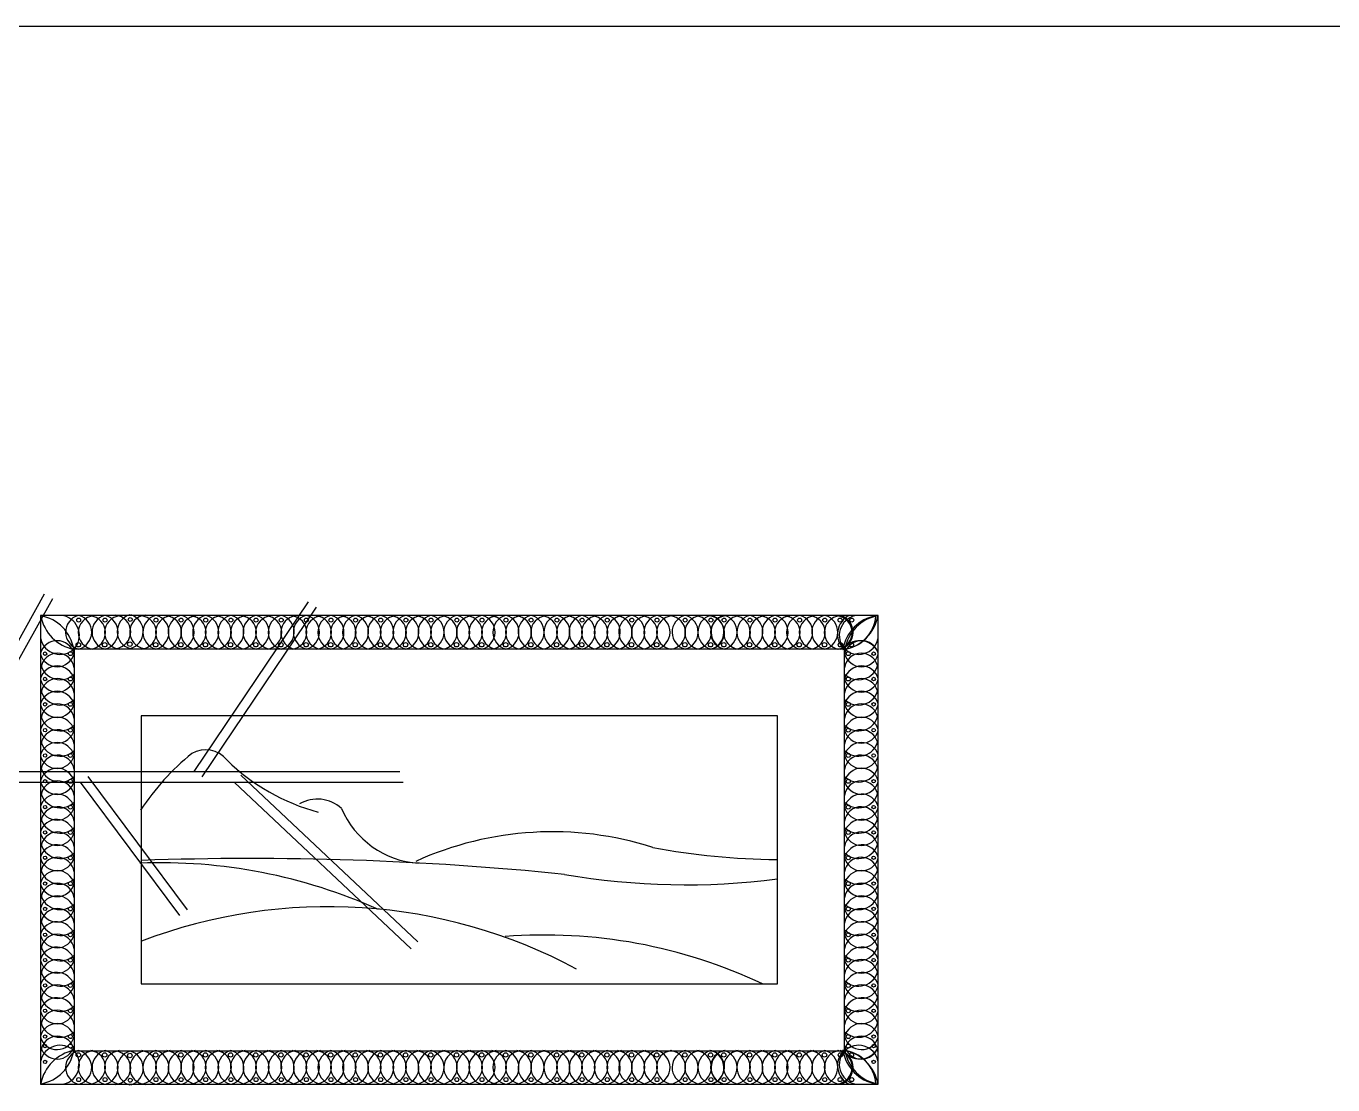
# Model space of a CAD drawing. Header units: millimetres. Extents: x -1666 to 220555, y -7114 to 28673.
# Drawn here: x 55460 to 56687, y 2317 to 3311 of the extents above; entities that cross this region are included whole.
import ezdxf

# ---------------------------------------------------------------- set-up
doc = ezdxf.new("R2010")
doc.units = ezdxf.units.MM
doc.header["$LTSCALE"] = 80
doc.layers.add('INSERT', color=7, linetype='Continuous')

msp = doc.modelspace()

# ---------------------------------------------------------------- linework, layer by layer
at = {"color": 41, "true_color": 0xf4ee51}
for p, q in [((53694.175, 3310.94), (56984.175, 3310.94)), ((55383.91, 2610.877), (55477.223, 2777.926)), ((55391.767, 2606.488), (55485.081, 2773.537)), ((55617.73, 2610.877), (55724.987, 2770.423)), ((55625.199, 2605.855), (55732.456, 2765.402)), ((55311.532, 2610.877), (55810.793, 2610.877)), ((55311.532, 2600.877), (55814.01, 2600.877)), ((55510.578, 2600.877), (55603.787, 2475.664)), ((55517.797, 2606.251), (55611.006, 2481.038)), ((55655.27, 2600.877), (55821.518, 2444.58)), ((55661.435, 2607.434), (55827.683, 2451.137))]:
    msp.add_line(p, q, dxfattribs=at)
at = {"color": 5}
msp.add_lwpolyline([(55473.494, 2757.445), (55473.494, 2317.359), (56259.759, 2317.359), (56259.759, 2757.445)], close=True, dxfattribs=at)
at = {"layer": 'INSERT', "color": 5}
msp.add_lwpolyline([(55504.928, 2726.01), (55504.928, 2348.793), (56228.325, 2348.793), (56228.325, 2726.01)], close=True, dxfattribs=at)
at = {"layer": 'INSERT', "color": 8}
msp.add_lwpolyline([(55567.798, 2663.141), (55567.798, 2411.663), (56165.455, 2411.663), (56165.455, 2663.141)], close=True, dxfattribs=at)
for centre, radius in [((55509.236, 2753.17), 1.855), ((55533.991, 2753.17), 1.855), ((55557.622, 2753.732), 1.855), ((55581.814, 2753.17), 1.855), ((55605.445, 2753.17), 1.855), ((55628.512, 2753.17), 1.855), ((55652.142, 2753.17), 1.855), ((55675.773, 2753.17), 1.855), ((55699.403, 2753.17), 1.855), ((55723.033, 2753.17), 1.855), ((55746.101, 2753.17), 1.855), ((55769.168, 2753.17), 1.855), ((55792.798, 2753.17), 1.855), ((55816.429, 2753.17), 1.855), ((55840.059, 2753.17), 1.855), ((55864.251, 2753.17), 1.855), ((55887.881, 2753.17), 1.855), ((55910.386, 2753.17), 1.855), ((55934.017, 2753.17), 1.855), ((55958.209, 2753.17), 1.855), ((55981.84, 2753.17), 1.855), ((56005.47, 2753.17), 1.855), ((56028.537, 2753.17), 1.855), ((56052.168, 2753.17), 1.855), ((56078.611, 2753.17), 1.855), ((56102.804, 2753.17), 1.855), ((56115.182, 2753.17), 1.855), ((56139.374, 2753.17), 1.855), ((56163.005, 2753.17), 1.855), ((56186.072, 2753.17), 1.855), ((56209.702, 2753.17), 1.855), ((56224.017, 2753.17), 1.855), ((56235.021, 2753.17), 1.855), ((55501.502, 2721.63), 1.855), ((55508.927, 2729.979), 2.074), ((55533.682, 2729.979), 2.074), ((55557.312, 2730.541), 2.074), ((55581.505, 2729.979), 2.074), ((55605.135, 2729.979), 2.074), ((55628.203, 2729.979), 2.074), ((55651.833, 2729.979), 2.074), ((55675.463, 2729.979), 2.074), ((55699.094, 2729.979), 2.074), ((55722.724, 2729.979), 2.074), ((55745.791, 2729.979), 2.074), ((55768.859, 2729.979), 2.074), ((55792.489, 2729.979), 2.074), ((55816.119, 2729.979), 2.074), ((55839.75, 2729.979), 2.074), ((55863.942, 2729.979), 2.074), ((55887.572, 2729.979), 2.074), ((55910.077, 2729.979), 2.074), ((55933.708, 2729.979), 2.074), ((55957.9, 2729.979), 2.074), ((55981.53, 2729.979), 2.074), ((56005.161, 2729.979), 2.074), ((56028.228, 2729.979), 2.074), ((56051.858, 2729.979), 2.074), ((56078.302, 2729.979), 2.074), ((56102.495, 2729.979), 2.074), ((56114.872, 2729.979), 2.074), ((56139.065, 2729.979), 2.074), ((56162.695, 2729.979), 2.074), ((56185.763, 2729.979), 2.074), ((56209.393, 2729.979), 2.074), ((56224.326, 2729.979), 2.074), ((56231.751, 2721.63), 1.855), ((56234.711, 2729.979), 2.074), ((55477.68, 2721.63), 1.577), ((56255.573, 2721.63), 1.577), ((55477.68, 2697.846), 1.577), ((55501.502, 2697.846), 1.855), ((56231.751, 2697.846), 1.855), ((56255.573, 2697.846), 1.577), ((55477.68, 2674.062), 1.577), ((55501.502, 2674.062), 1.855), ((56231.751, 2674.062), 1.855), ((56255.573, 2674.062), 1.577), ((55477.68, 2649.812), 1.577), ((55501.502, 2649.812), 1.855), ((56231.751, 2649.812), 1.855), ((56255.573, 2649.812), 1.577), ((55477.68, 2626.028), 1.577), ((55501.502, 2626.028), 1.855), ((56231.751, 2626.028), 1.855), ((56255.573, 2626.028), 1.577), ((55477.68, 2601.778), 1.577), ((55501.502, 2601.778), 1.855), ((56231.751, 2601.778), 1.855), ((56255.573, 2601.778), 1.577), ((55477.68, 2577.528), 1.577), ((55501.502, 2577.528), 1.855), ((56231.751, 2577.528), 1.855), ((56255.573, 2577.528), 1.577), ((55477.68, 2553.744), 1.577), ((55501.502, 2553.744), 1.855), ((56231.751, 2553.744), 1.855), ((56255.573, 2553.744), 1.577), ((55477.68, 2529.96), 1.577), ((55501.502, 2529.96), 1.855), ((56231.751, 2529.96), 1.855), ((56255.573, 2529.96), 1.577), ((55477.68, 2505.71), 1.577), ((55501.502, 2505.71), 1.855), ((56231.751, 2505.71), 1.855), ((56255.573, 2505.71), 1.577), ((55477.68, 2481.926), 1.577), ((55501.502, 2481.926), 1.855), ((56231.751, 2481.926), 1.855), ((56255.573, 2481.926), 1.577), ((55477.68, 2457.676), 1.577), ((55501.502, 2457.676), 1.855), ((56231.751, 2457.676), 1.855), ((56255.573, 2457.676), 1.577), ((55477.68, 2433.893), 1.577), ((55501.502, 2433.893), 1.855), ((56231.751, 2433.893), 1.855), ((56255.573, 2433.893), 1.577), ((55477.68, 2410.109), 1.577), ((55501.502, 2410.109), 1.855), ((56231.751, 2410.109), 1.855), ((56255.573, 2410.109), 1.577), ((55477.68, 2386.325), 1.577), ((55501.502, 2386.325), 1.855), ((56231.751, 2386.325), 1.855), ((56255.573, 2386.325), 1.577), ((55477.68, 2362.075), 1.577), ((55501.502, 2362.075), 1.855), ((56231.751, 2362.075), 1.855), ((56255.573, 2362.075), 1.577), ((55477.68, 2353.174), 1.577), ((55501.502, 2353.174), 1.855), ((55508.927, 2344.825), 2.074), ((55533.682, 2344.825), 2.074), ((55557.312, 2344.263), 2.074), ((55581.505, 2344.825), 2.074), ((55605.135, 2344.825), 2.074), ((55628.203, 2344.825), 2.074), ((55651.833, 2344.825), 2.074), ((55675.463, 2344.825), 2.074), ((55699.094, 2344.825), 2.074), ((55722.724, 2344.825), 2.074), ((55745.791, 2344.825), 2.074), ((55768.859, 2344.825), 2.074), ((55792.489, 2344.825), 2.074), ((55816.119, 2344.825), 2.074), ((55839.75, 2344.825), 2.074), ((55863.942, 2344.825), 2.074), ((55887.572, 2344.825), 2.074), ((55910.077, 2344.825), 2.074), ((55933.708, 2344.825), 2.074), ((55957.9, 2344.825), 2.074), ((55981.53, 2344.825), 2.074), ((56005.161, 2344.825), 2.074), ((56028.228, 2344.825), 2.074), ((56051.858, 2344.825), 2.074), ((56078.302, 2344.825), 2.074), ((56102.495, 2344.825), 2.074), ((56114.872, 2344.825), 2.074), ((56139.065, 2344.825), 2.074), ((56162.695, 2344.825), 2.074), ((56185.763, 2344.825), 2.074), ((56209.393, 2344.825), 2.074), ((56224.326, 2344.825), 2.074), ((56231.751, 2353.174), 1.855), ((56234.711, 2344.825), 2.074), ((56255.573, 2353.174), 1.577), ((55477.68, 2338.291), 1.577), ((56255.573, 2338.291), 1.577), ((55509.236, 2321.634), 1.855), ((55533.991, 2321.634), 1.855), ((55557.622, 2321.072), 1.855), ((55581.814, 2321.634), 1.855), ((55605.445, 2321.634), 1.855), ((55628.512, 2321.634), 1.855), ((55652.142, 2321.634), 1.855), ((55675.773, 2321.634), 1.855), ((55699.403, 2321.634), 1.855), ((55723.033, 2321.634), 1.855), ((55746.101, 2321.634), 1.855), ((55769.168, 2321.634), 1.855), ((55792.798, 2321.634), 1.855), ((55816.429, 2321.634), 1.855), ((55840.059, 2321.634), 1.855), ((55864.251, 2321.634), 1.855), ((55887.881, 2321.634), 1.855), ((55910.386, 2321.634), 1.855), ((55934.017, 2321.634), 1.855), ((55958.209, 2321.634), 1.855), ((55981.84, 2321.634), 1.855), ((56005.47, 2321.634), 1.855), ((56028.537, 2321.634), 1.855), ((56052.168, 2321.634), 1.855), ((56078.611, 2321.634), 1.855), ((56102.804, 2321.634), 1.855), ((56115.182, 2321.634), 1.855), ((56139.374, 2321.634), 1.855), ((56163.005, 2321.634), 1.855), ((56186.072, 2321.634), 1.855), ((56209.702, 2321.634), 1.855), ((56224.017, 2321.634), 1.855), ((56235.021, 2321.634), 1.855)]:
    msp.add_circle(centre, radius, dxfattribs=at)
for centre, radius, start, end in [((55467.023, 2719.738), 38.034, 8.941133, 79.953764), ((55513.01, 2764.924), 40.166, 191.552491, 257.906835), ((55491.037, 2738.79), 18.89, 317.214722, 76.911578), ((55513.404, 2741.815), 16.395, 106.517628, 255.270297), ((55524.497, 2741.542), 15.705, 94.893272, 262.836572), ((55505.068, 2741.815), 16.395, 284.729703, 73.482372), ((55518.73, 2741.542), 15.705, 277.163428, 85.106728), ((55538.16, 2741.815), 16.395, 106.517628, 255.270297), ((55549.253, 2741.542), 15.705, 94.893272, 262.836572), ((55529.823, 2741.815), 16.395, 284.729703, 73.482372), ((55542.36, 2742.104), 15.705, 277.163428, 85.106728), ((55561.79, 2742.377), 16.395, 106.517628, 255.270297), ((55572.883, 2742.104), 15.705, 94.893272, 262.836572), ((55553.453, 2742.377), 16.395, 284.729703, 73.482372), ((55566.553, 2741.542), 15.705, 277.163428, 85.106728), ((55585.983, 2741.815), 16.395, 106.517628, 255.270297), ((55597.076, 2741.542), 15.705, 94.893272, 262.836572), ((55577.646, 2741.815), 16.395, 284.729703, 73.482372), ((55590.183, 2741.542), 15.705, 277.163428, 85.106728), ((55609.613, 2741.815), 16.395, 106.517628, 255.270297), ((55620.706, 2741.542), 15.705, 94.893272, 262.836572), ((55601.276, 2741.815), 16.395, 284.729703, 73.482372), ((55613.251, 2741.542), 15.705, 277.163428, 85.106728), ((55632.681, 2741.815), 16.395, 106.517628, 255.270297), ((55643.774, 2741.542), 15.705, 94.893272, 262.836572), ((55624.344, 2741.815), 16.395, 284.729703, 73.482372), ((55636.881, 2741.542), 15.705, 277.163428, 85.106728), ((55656.311, 2741.815), 16.395, 106.517628, 255.270297), ((55667.404, 2741.542), 15.705, 94.893272, 262.836572), ((55647.974, 2741.815), 16.395, 284.729703, 73.482372), ((55660.511, 2741.542), 15.705, 277.163428, 85.106728), ((55679.941, 2741.815), 16.395, 106.517628, 255.270297), ((55691.034, 2741.542), 15.705, 94.893272, 262.836572), ((55671.604, 2741.815), 16.395, 284.729703, 73.482372), ((55684.142, 2741.542), 15.705, 277.163428, 85.106728), ((55703.571, 2741.815), 16.395, 106.517628, 255.270297), ((55714.664, 2741.542), 15.705, 94.893272, 262.836572), ((55695.235, 2741.815), 16.395, 284.729703, 73.482372), ((55707.772, 2741.542), 15.705, 277.163428, 85.106728), ((55727.202, 2741.815), 16.395, 106.517628, 255.270297), ((55738.295, 2741.542), 15.705, 94.893272, 262.836572), ((55718.865, 2741.815), 16.395, 284.729703, 73.482372), ((55730.839, 2741.542), 15.705, 277.163428, 85.106728), ((55750.269, 2741.815), 16.395, 106.517628, 255.270297), ((55761.362, 2741.542), 15.705, 94.893272, 262.836572), ((55741.932, 2741.815), 16.395, 284.729703, 73.482372), ((55753.907, 2741.542), 15.705, 277.163428, 85.106728), ((55773.337, 2741.815), 16.395, 106.517628, 255.270297), ((55784.43, 2741.542), 15.705, 94.893272, 262.836572), ((55765, 2741.815), 16.395, 284.729703, 73.482372), ((55777.537, 2741.542), 15.705, 277.163428, 85.106728), ((55796.967, 2741.815), 16.395, 106.517628, 255.270297), ((55808.06, 2741.542), 15.705, 94.893272, 262.836572), ((55788.63, 2741.815), 16.395, 284.729703, 73.482372), ((55801.167, 2741.542), 15.705, 277.163428, 85.106728), ((55820.597, 2741.815), 16.395, 106.517628, 255.270297), ((55831.69, 2741.542), 15.705, 94.893272, 262.836572), ((55812.26, 2741.815), 16.395, 284.729703, 73.482372), ((55824.798, 2741.542), 15.705, 277.163428, 85.106728), ((55844.227, 2741.815), 16.395, 106.517628, 255.270297), ((55855.32, 2741.542), 15.705, 94.893272, 262.836572), ((55835.891, 2741.815), 16.395, 284.729703, 73.482372), ((55848.99, 2741.542), 15.705, 277.163428, 85.106728), ((55868.42, 2741.815), 16.395, 106.517628, 255.270297), ((55879.513, 2741.542), 15.705, 94.893272, 262.836572), ((55860.083, 2741.815), 16.395, 284.729703, 73.482372), ((55872.62, 2741.542), 15.705, 277.163428, 85.106728), ((55892.05, 2741.815), 16.395, 106.517628, 255.270297), ((55903.143, 2741.542), 15.705, 94.893272, 262.836572), ((55883.713, 2741.815), 16.395, 284.729703, 73.482372), ((55895.125, 2741.542), 15.705, 277.163428, 85.106728), ((55914.555, 2741.815), 16.395, 106.517628, 255.270297), ((55925.648, 2741.542), 15.705, 94.893272, 262.836572), ((55906.218, 2741.815), 16.395, 284.729703, 73.482372), ((55918.756, 2741.542), 15.705, 277.163428, 85.106728), ((55938.185, 2741.815), 16.395, 106.517628, 255.270297), ((55949.278, 2741.542), 15.705, 94.893272, 262.836572), ((55929.849, 2741.815), 16.395, 284.729703, 73.482372), ((55942.948, 2741.542), 15.705, 277.163428, 85.106728), ((55962.378, 2741.815), 16.395, 106.517628, 255.270297), ((55973.471, 2741.542), 15.705, 94.893272, 262.836572), ((55954.041, 2741.815), 16.395, 284.729703, 73.482372), ((55966.579, 2741.542), 15.705, 277.163428, 85.106728), ((55986.008, 2741.815), 16.395, 106.517628, 255.270297), ((55997.101, 2741.542), 15.705, 94.893272, 262.836572), ((55977.672, 2741.815), 16.395, 284.729703, 73.482372), ((55990.209, 2741.542), 15.705, 277.163428, 85.106728), ((56009.639, 2741.815), 16.395, 106.517628, 255.270297), ((56020.731, 2741.542), 15.705, 94.893272, 262.836572), ((56001.302, 2741.815), 16.395, 284.729703, 73.482372), ((56013.276, 2741.542), 15.705, 277.163428, 85.106728), ((56032.706, 2741.815), 16.395, 106.517628, 255.270297), ((56043.799, 2741.542), 15.705, 94.893272, 262.836572), ((56024.369, 2741.815), 16.395, 284.729703, 73.482372), ((56036.907, 2741.542), 15.705, 277.163428, 85.106728), ((56056.336, 2741.815), 16.395, 106.517628, 255.270297), ((56067.429, 2741.542), 15.705, 94.893272, 262.836572), ((56048, 2741.815), 16.395, 284.729703, 73.482372), ((56063.35, 2741.542), 15.705, 277.163428, 85.106728), ((56082.779, 2741.815), 16.395, 106.517628, 255.270297), ((56093.872, 2741.542), 15.705, 94.893272, 262.836572), ((56074.443, 2741.815), 16.395, 284.729703, 73.482372), ((56087.543, 2741.542), 15.705, 277.163428, 85.106728), ((56106.972, 2741.815), 16.395, 106.517628, 255.270297), ((56099.92, 2741.542), 15.705, 277.163428, 85.106728), ((56118.065, 2741.542), 15.705, 94.893272, 262.836572), ((56098.636, 2741.815), 16.395, 284.729703, 73.482372), ((56119.35, 2741.815), 16.395, 106.517628, 255.270297), ((56130.443, 2741.542), 15.705, 94.893272, 262.836572), ((56111.013, 2741.815), 16.395, 284.729703, 73.482372), ((56124.113, 2741.542), 15.705, 277.163428, 85.106728), ((56143.543, 2741.815), 16.395, 106.517628, 255.270297), ((56154.636, 2741.542), 15.705, 94.893272, 262.836572), ((56135.206, 2741.815), 16.395, 284.729703, 73.482372), ((56147.743, 2741.542), 15.705, 277.163428, 85.106728), ((56167.173, 2741.815), 16.395, 106.517628, 255.270297), ((56178.266, 2741.542), 15.705, 94.893272, 262.836572), ((56158.836, 2741.815), 16.395, 284.729703, 73.482372), ((56170.811, 2741.542), 15.705, 277.163428, 85.106728), ((56190.241, 2741.815), 16.395, 106.517628, 255.270297), ((56201.334, 2741.542), 15.705, 94.893272, 262.836572), ((56181.904, 2741.815), 16.395, 284.729703, 73.482372), ((56194.441, 2741.542), 15.705, 277.163428, 85.106728), ((56213.871, 2741.815), 16.395, 106.517628, 255.270297), ((56224.964, 2741.542), 15.705, 94.893272, 262.836572), ((56205.534, 2741.815), 16.395, 284.729703, 73.482372), ((56219.759, 2741.542), 15.705, 277.163428, 85.106728), ((56240.99, 2739.994), 19.346, 114.959815, 226.509625), ((56242.217, 2738.79), 18.89, 103.088422, 222.785278), ((56219.849, 2741.815), 16.395, 284.729703, 73.482372), ((56264.352, 2719.738), 38.034, 100.046236, 171.058867), ((56223.52, 2759.818), 34.323, 275.450093, 355.09058), ((56266.23, 2719.738), 38.034, 100.046236, 171.058867), ((56220.243, 2764.924), 40.166, 282.093165, 348.447509), ((55489.053, 2717.451), 16.395, 14.75894, 163.511609), ((55491.9, 2739.642), 18.688, 192.701981, 314.078554), ((56242.493, 2714.169), 19.628, 30.306151, 144.726495), ((56244.2, 2717.451), 16.395, 16.488391, 165.24106), ((56241.353, 2739.642), 18.688, 225.921446, 347.298019), ((55489.049, 2725.788), 16.395, 196.546865, 345.299534), ((55491.9, 2715.859), 18.688, 192.701981, 314.078554), ((55489.332, 2706.358), 15.705, 7.192665, 175.135965), ((56243.921, 2706.358), 15.705, 4.864035, 172.807335), ((56244.204, 2725.788), 16.395, 194.700466, 343.453135), ((56241.353, 2715.859), 18.688, 225.921446, 347.298019), ((55489.053, 2693.667), 16.395, 14.75894, 163.511609), ((56244.2, 2693.667), 16.395, 16.488391, 165.24106), ((55489.049, 2702.004), 16.395, 196.546865, 345.299534), ((55491.9, 2692.075), 18.688, 192.701981, 314.078554), ((55489.332, 2682.574), 15.705, 7.192665, 175.135965), ((56243.921, 2682.574), 15.705, 4.864035, 172.807335), ((56244.204, 2702.004), 16.395, 194.700466, 343.453135), ((56241.353, 2692.075), 18.688, 225.921446, 347.298019), ((55489.053, 2669.883), 16.395, 14.75894, 163.511609), ((55489.332, 2658.791), 15.705, 7.192665, 175.135965), ((56243.921, 2658.791), 15.705, 4.864035, 172.807335), ((56244.2, 2669.883), 16.395, 16.488391, 165.24106), ((55489.049, 2678.22), 16.395, 196.546865, 345.299534), ((55491.9, 2667.825), 18.688, 192.701981, 314.078554), ((56244.204, 2678.22), 16.395, 194.700466, 343.453135), ((56241.353, 2667.825), 18.688, 225.921446, 347.298019), ((55489.053, 2645.633), 16.395, 14.75894, 163.511609), ((55489.049, 2653.97), 16.395, 196.546865, 345.299534), ((55489.332, 2634.54), 15.705, 7.192665, 175.135965), ((56243.921, 2634.54), 15.705, 4.864035, 172.807335), ((56244.2, 2645.633), 16.395, 16.488391, 165.24106), ((56244.204, 2653.97), 16.395, 194.700466, 343.453135), ((55489.053, 2621.849), 16.395, 14.75894, 163.511609), ((55491.9, 2644.041), 18.688, 192.701981, 314.078554), ((56244.2, 2621.849), 16.395, 16.488391, 165.24106), ((56241.353, 2644.041), 18.688, 225.921446, 347.298019), ((55489.049, 2630.186), 16.395, 196.546865, 345.299534), ((55489.332, 2610.757), 15.705, 7.192665, 175.135965), ((55759.907, 2449.221), 229.703, 128.972891, 146.920184), ((55628.448, 2605.37), 25.934, 39.017163, 120.117519), ((56243.921, 2610.757), 15.705, 4.864035, 172.807335), ((56244.204, 2630.186), 16.395, 194.700466, 343.453135), ((55489.053, 2597.599), 16.395, 14.75894, 163.511609), ((55491.9, 2619.791), 18.688, 192.701981, 314.078554), ((55784.277, 2759.962), 193.717, 225.540822, 254.994549), ((56244.2, 2597.599), 16.395, 16.488391, 165.24106), ((56241.353, 2619.791), 18.688, 225.921446, 347.298019), ((55489.049, 2605.936), 16.395, 196.546865, 345.299534), ((55489.332, 2586.506), 15.705, 7.192665, 175.135965), ((56243.921, 2586.506), 15.705, 4.864035, 172.807335), ((56244.204, 2605.936), 16.395, 194.700466, 343.453135), ((55489.053, 2573.349), 16.395, 14.75894, 163.511609), ((55491.9, 2595.541), 18.688, 192.701981, 314.078554), ((56244.2, 2573.349), 16.395, 16.488391, 165.24106), ((56241.353, 2595.541), 18.688, 225.921446, 347.298019), ((55489.049, 2581.686), 16.395, 196.546865, 345.299534), ((55489.332, 2562.256), 15.705, 7.192665, 175.135965), ((55733.283, 2551.324), 33.749, 47.832782, 119.49324), ((55833.898, 2609.359), 84.663, 202.955217, 266.258576), ((56243.921, 2562.256), 15.705, 4.864035, 172.807335), ((56244.204, 2581.686), 16.395, 194.700466, 343.453135), ((55489.053, 2549.565), 16.395, 14.75894, 163.511609), ((55491.9, 2571.757), 18.688, 192.701981, 314.078554), ((56244.2, 2549.565), 16.395, 16.488391, 165.24106), ((56241.353, 2571.757), 18.688, 225.921446, 347.298019), ((55489.049, 2557.902), 16.395, 196.546865, 345.299534), ((55489.332, 2538.472), 15.705, 7.192665, 175.135965), ((55954.012, 2244.213), 310.168, 72.304022, 114.425468), ((56243.921, 2538.472), 15.705, 4.864035, 172.807335), ((56244.204, 2557.902), 16.395, 194.700466, 343.453135), ((55489.053, 2525.781), 16.395, 14.75894, 163.511609), ((55491.9, 2547.973), 18.688, 192.701981, 314.078554), ((56168.503, 3170.46), 642.109, 259.209929, 269.630466), ((56244.2, 2525.781), 16.395, 16.488391, 165.24106), ((56241.353, 2547.973), 18.688, 225.921446, 347.298019), ((55489.049, 2534.118), 16.395, 196.546865, 345.299534), ((55489.332, 2514.689), 15.705, 7.192665, 175.135965), ((55670.851, -392.383), 2921.676, 84.214163, 92.011317), ((56243.921, 2514.689), 15.705, 4.864035, 172.807335), ((56244.204, 2534.118), 16.395, 194.700466, 343.453135), ((55489.053, 2501.531), 16.395, 14.75894, 163.511609), ((55491.9, 2523.723), 18.688, 192.701981, 314.078554), ((55586.365, 2028.197), 497.073, 65.708888, 92.282943), ((56244.2, 2501.531), 16.395, 16.488391, 165.24106), ((56241.353, 2523.723), 18.688, 225.921446, 347.298019), ((55489.049, 2509.868), 16.395, 196.546865, 345.299534), ((55489.332, 2490.438), 15.705, 7.192665, 175.135965), ((56079.742, 3173.531), 668.969, 260.157364, 277.342311), ((56243.921, 2490.438), 15.705, 4.864035, 172.807335), ((56244.204, 2509.868), 16.395, 194.700466, 343.453135), ((55489.053, 2477.747), 16.395, 14.75894, 163.511609), ((55491.9, 2499.939), 18.688, 192.701981, 314.078554), ((56244.2, 2477.747), 16.395, 16.488391, 165.24106), ((56241.353, 2499.939), 18.688, 225.921446, 347.298019), ((55489.049, 2486.084), 16.395, 196.546865, 345.299534), ((55489.332, 2466.655), 15.705, 7.192665, 175.135965), ((55743.915, 1992.055), 491.96, 61.75502, 110.913072), ((56243.921, 2466.655), 15.705, 4.864035, 172.807335), ((56244.204, 2486.084), 16.395, 194.700466, 343.453135), ((55489.053, 2453.497), 16.395, 14.75894, 163.511609), ((55491.9, 2475.689), 18.688, 192.701981, 314.078554), ((56244.2, 2453.497), 16.395, 16.488391, 165.24106), ((56241.353, 2475.689), 18.688, 225.921446, 347.298019), ((55489.049, 2461.834), 16.395, 196.546865, 345.299534), ((55489.332, 2442.405), 15.705, 7.192665, 175.135965), ((55946.884, 1979.877), 477.553, 64.660086, 94.485743), ((56243.921, 2442.405), 15.705, 4.864035, 172.807335), ((56244.204, 2461.834), 16.395, 194.700466, 343.453135), ((55489.053, 2429.714), 16.395, 14.75894, 163.511609), ((55491.9, 2451.905), 18.688, 192.701981, 314.078554), ((56244.2, 2429.714), 16.395, 16.488391, 165.24106), ((56241.353, 2451.905), 18.688, 225.921446, 347.298019), ((55489.049, 2438.05), 16.395, 196.546865, 345.299534), ((55489.332, 2418.621), 15.705, 7.192665, 175.135965), ((56243.921, 2418.621), 15.705, 4.864035, 172.807335), ((56244.204, 2438.05), 16.395, 194.700466, 343.453135), ((55489.053, 2405.93), 16.395, 14.75894, 163.511609), ((55491.9, 2428.121), 18.688, 192.701981, 314.078554), ((56244.2, 2405.93), 16.395, 16.488391, 165.24106), ((56241.353, 2428.121), 18.688, 225.921446, 347.298019), ((55489.049, 2414.267), 16.395, 196.546865, 345.299534), ((55489.332, 2394.837), 15.705, 7.192665, 175.135965), ((56243.921, 2394.837), 15.705, 4.864035, 172.807335), ((56244.204, 2414.267), 16.395, 194.700466, 343.453135), ((55489.053, 2382.146), 16.395, 14.75894, 163.511609), ((55491.9, 2404.337), 18.688, 192.701981, 314.078554), ((56244.2, 2382.146), 16.395, 16.488391, 165.24106), ((56241.353, 2404.337), 18.688, 225.921446, 347.298019), ((55489.049, 2390.483), 16.395, 196.546865, 345.299534), ((55489.332, 2371.053), 15.705, 7.192665, 175.135965), ((56243.921, 2371.053), 15.705, 4.864035, 172.807335), ((56244.204, 2390.483), 16.395, 194.700466, 343.453135), ((55489.053, 2357.896), 16.395, 14.75894, 163.511609), ((55491.9, 2380.087), 18.688, 192.701981, 314.078554), ((56244.2, 2357.896), 16.395, 16.488391, 165.24106), ((56241.353, 2380.087), 18.688, 225.921446, 347.298019), ((55489.049, 2366.233), 16.395, 196.546865, 345.299534), ((55489.332, 2346.803), 15.705, 7.192665, 175.135965), ((56243.921, 2346.803), 15.705, 4.864035, 172.807335), ((56244.204, 2366.233), 16.395, 194.700466, 343.453135), ((55489.053, 2357.353), 16.395, 196.488391, 345.24106), ((55467.023, 2355.065), 38.034, 280.046236, 351.058867), ((55513.01, 2309.88), 40.166, 102.093165, 168.447509), ((55491.9, 2335.161), 18.688, 45.921446, 167.298019), ((55491.037, 2336.014), 18.89, 283.088422, 42.785278), ((55513.404, 2332.989), 16.395, 104.729703, 253.482372), ((55524.497, 2333.262), 15.705, 97.163428, 265.106728), ((55505.068, 2332.989), 16.395, 286.517628, 75.270297), ((55518.73, 2333.262), 15.705, 274.893272, 82.836572), ((55538.16, 2332.989), 16.395, 104.729703, 253.482372), ((55549.253, 2333.262), 15.705, 97.163428, 265.106728), ((55529.823, 2332.989), 16.395, 286.517628, 75.270297), ((55542.36, 2332.7), 15.705, 274.893272, 82.836572), ((55561.79, 2332.426), 16.395, 104.729703, 253.482372), ((55572.883, 2332.7), 15.705, 97.163428, 265.106728), ((55553.453, 2332.426), 16.395, 286.517628, 75.270297), ((55566.553, 2333.262), 15.705, 274.893272, 82.836572), ((55585.983, 2332.989), 16.395, 104.729703, 253.482372), ((55597.076, 2333.262), 15.705, 97.163428, 265.106728), ((55577.646, 2332.989), 16.395, 286.517628, 75.270297), ((55590.183, 2333.262), 15.705, 274.893272, 82.836572), ((55609.613, 2332.989), 16.395, 104.729703, 253.482372), ((55620.706, 2333.262), 15.705, 97.163428, 265.106728), ((55601.276, 2332.989), 16.395, 286.517628, 75.270297), ((55613.251, 2333.262), 15.705, 274.893272, 82.836572), ((55632.681, 2332.989), 16.395, 104.729703, 253.482372), ((55643.774, 2333.262), 15.705, 97.163428, 265.106728), ((55624.344, 2332.989), 16.395, 286.517628, 75.270297), ((55636.881, 2333.262), 15.705, 274.893272, 82.836572), ((55656.311, 2332.989), 16.395, 104.729703, 253.482372), ((55667.404, 2333.262), 15.705, 97.163428, 265.106728), ((55647.974, 2332.989), 16.395, 286.517628, 75.270297), ((55660.511, 2333.262), 15.705, 274.893272, 82.836572), ((55679.941, 2332.989), 16.395, 104.729703, 253.482372), ((55691.034, 2333.262), 15.705, 97.163428, 265.106728), ((55671.604, 2332.989), 16.395, 286.517628, 75.270297), ((55684.142, 2333.262), 15.705, 274.893272, 82.836572), ((55703.571, 2332.989), 16.395, 104.729703, 253.482372), ((55714.664, 2333.262), 15.705, 97.163428, 265.106728), ((55695.235, 2332.989), 16.395, 286.517628, 75.270297), ((55707.772, 2333.262), 15.705, 274.893272, 82.836572), ((55727.202, 2332.989), 16.395, 104.729703, 253.482372), ((55738.295, 2333.262), 15.705, 97.163428, 265.106728), ((55718.865, 2332.989), 16.395, 286.517628, 75.270297), ((55730.839, 2333.262), 15.705, 274.893272, 82.836572), ((55750.269, 2332.989), 16.395, 104.729703, 253.482372), ((55761.362, 2333.262), 15.705, 97.163428, 265.106728), ((55741.932, 2332.989), 16.395, 286.517628, 75.270297), ((55753.907, 2333.262), 15.705, 274.893272, 82.836572), ((55773.337, 2332.989), 16.395, 104.729703, 253.482372), ((55784.43, 2333.262), 15.705, 97.163428, 265.106728), ((55765, 2332.989), 16.395, 286.517628, 75.270297), ((55777.537, 2333.262), 15.705, 274.893272, 82.836572), ((55796.967, 2332.989), 16.395, 104.729703, 253.482372), ((55808.06, 2333.262), 15.705, 97.163428, 265.106728), ((55788.63, 2332.989), 16.395, 286.517628, 75.270297), ((55801.167, 2333.262), 15.705, 274.893272, 82.836572), ((55820.597, 2332.989), 16.395, 104.729703, 253.482372), ((55831.69, 2333.262), 15.705, 97.163428, 265.106728), ((55812.26, 2332.989), 16.395, 286.517628, 75.270297), ((55824.798, 2333.262), 15.705, 274.893272, 82.836572), ((55844.227, 2332.989), 16.395, 104.729703, 253.482372), ((55855.32, 2333.262), 15.705, 97.163428, 265.106728), ((55835.891, 2332.989), 16.395, 286.517628, 75.270297), ((55848.99, 2333.262), 15.705, 274.893272, 82.836572), ((55868.42, 2332.989), 16.395, 104.729703, 253.482372), ((55879.513, 2333.262), 15.705, 97.163428, 265.106728), ((55860.083, 2332.989), 16.395, 286.517628, 75.270297), ((55872.62, 2333.262), 15.705, 274.893272, 82.836572), ((55892.05, 2332.989), 16.395, 104.729703, 253.482372), ((55903.143, 2333.262), 15.705, 97.163428, 265.106728), ((55883.713, 2332.989), 16.395, 286.517628, 75.270297), ((55895.125, 2333.262), 15.705, 274.893272, 82.836572), ((55914.555, 2332.989), 16.395, 104.729703, 253.482372), ((55925.648, 2333.262), 15.705, 97.163428, 265.106728), ((55906.218, 2332.989), 16.395, 286.517628, 75.270297), ((55918.756, 2333.262), 15.705, 274.893272, 82.836572), ((55938.185, 2332.989), 16.395, 104.729703, 253.482372), ((55949.278, 2333.262), 15.705, 97.163428, 265.106728), ((55929.849, 2332.989), 16.395, 286.517628, 75.270297), ((55942.948, 2333.262), 15.705, 274.893272, 82.836572), ((55962.378, 2332.989), 16.395, 104.729703, 253.482372), ((55973.471, 2333.262), 15.705, 97.163428, 265.106728), ((55954.041, 2332.989), 16.395, 286.517628, 75.270297), ((55966.579, 2333.262), 15.705, 274.893272, 82.836572), ((55986.008, 2332.989), 16.395, 104.729703, 253.482372), ((55997.101, 2333.262), 15.705, 97.163428, 265.106728), ((55977.672, 2332.989), 16.395, 286.517628, 75.270297), ((55990.209, 2333.262), 15.705, 274.893272, 82.836572), ((56009.639, 2332.989), 16.395, 104.729703, 253.482372), ((56020.731, 2333.262), 15.705, 97.163428, 265.106728), ((56001.302, 2332.989), 16.395, 286.517628, 75.270297), ((56013.276, 2333.262), 15.705, 274.893272, 82.836572), ((56032.706, 2332.989), 16.395, 104.729703, 253.482372), ((56043.799, 2333.262), 15.705, 97.163428, 265.106728), ((56024.369, 2332.989), 16.395, 286.517628, 75.270297), ((56036.907, 2333.262), 15.705, 274.893272, 82.836572), ((56056.336, 2332.989), 16.395, 104.729703, 253.482372), ((56067.429, 2333.262), 15.705, 97.163428, 265.106728), ((56048, 2332.989), 16.395, 286.517628, 75.270297), ((56063.35, 2333.262), 15.705, 274.893272, 82.836572), ((56082.779, 2332.989), 16.395, 104.729703, 253.482372), ((56093.872, 2333.262), 15.705, 97.163428, 265.106728), ((56074.443, 2332.989), 16.395, 286.517628, 75.270297), ((56087.543, 2333.262), 15.705, 274.893272, 82.836572), ((56106.972, 2332.989), 16.395, 104.729703, 253.482372), ((56099.92, 2333.262), 15.705, 274.893272, 82.836572), ((56118.065, 2333.262), 15.705, 97.163428, 265.106728), ((56098.636, 2332.989), 16.395, 286.517628, 75.270297), ((56119.35, 2332.989), 16.395, 104.729703, 253.482372), ((56130.443, 2333.262), 15.705, 97.163428, 265.106728), ((56111.013, 2332.989), 16.395, 286.517628, 75.270297), ((56124.113, 2333.262), 15.705, 274.893272, 82.836572), ((56143.543, 2332.989), 16.395, 104.729703, 253.482372), ((56154.636, 2333.262), 15.705, 97.163428, 265.106728), ((56135.206, 2332.989), 16.395, 286.517628, 75.270297), ((56147.743, 2333.262), 15.705, 274.893272, 82.836572), ((56167.173, 2332.989), 16.395, 104.729703, 253.482372), ((56178.266, 2333.262), 15.705, 97.163428, 265.106728), ((56158.836, 2332.989), 16.395, 286.517628, 75.270297), ((56170.811, 2333.262), 15.705, 274.893272, 82.836572), ((56190.241, 2332.989), 16.395, 104.729703, 253.482372), ((56201.334, 2333.262), 15.705, 97.163428, 265.106728), ((56181.904, 2332.989), 16.395, 286.517628, 75.270297), ((56194.441, 2333.262), 15.705, 274.893272, 82.836572), ((56213.871, 2332.989), 16.395, 104.729703, 253.482372), ((56224.964, 2333.262), 15.705, 97.163428, 265.106728), ((56205.534, 2332.989), 16.395, 286.517628, 75.270297), ((56219.759, 2333.262), 15.705, 274.893272, 82.836572), ((56240.99, 2334.81), 19.346, 133.490375, 245.040185), ((56242.217, 2336.014), 18.89, 137.214722, 256.911578), ((56219.849, 2332.989), 16.395, 286.517628, 75.270297), ((56242.493, 2360.635), 19.628, 215.273505, 329.693849), ((56223.52, 2314.986), 34.323, 4.90942, 84.549907), ((56264.352, 2355.065), 38.034, 188.941133, 259.953764), ((56244.2, 2357.353), 16.395, 194.75894, 343.511609), ((56241.353, 2335.161), 18.688, 12.701981, 134.078554), ((56220.243, 2309.88), 40.166, 11.552491, 77.906835), ((56266.23, 2355.065), 38.034, 188.941133, 259.953764)]:
    msp.add_arc(centre, radius, start, end, dxfattribs=at)

doc.saveas('drawing.dxf')
